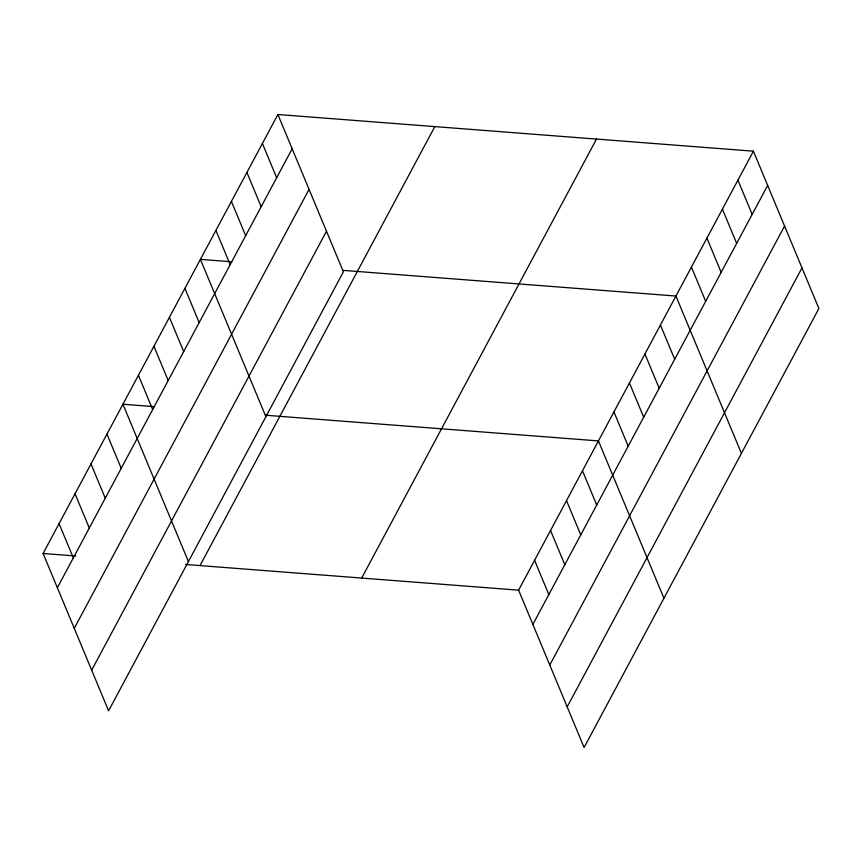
<?xml version="1.0" encoding="UTF-8"?>
<svg xmlns="http://www.w3.org/2000/svg" width="862" height="862" viewBox="0 0 862 862"><rect width="100%" height="100%" fill="white"/><g stroke="black" fill="none" stroke-linecap="round" stroke-linejoin="round"><path stroke-width="1.29" d="M277.898 114.506L343.388 271.832L108.59 710.816L43.1 553.49L277.898 114.506L753.41 151.184L818.9 308.51L584.102 747.494L518.612 590.168L753.41 151.184M57.355 587.744L292.164 148.749M74.261 628.355L309.07 189.371M91.684 670.205L326.482 231.221M200.016 565.591L434.825 126.606M361.695 578.068L596.493 139.073M532.867 624.411L767.665 185.427M549.773 665.033L784.571 226.049M567.185 706.883L801.994 267.888M231.803 261.789L200.415 259.376L265.905 416.702M342.947 270.366L675.927 296.043L741.417 453.369M154.32 406.659L122.932 404.235L188.422 561.561M265.464 415.225L598.443 440.913L663.934 598.239M43.1 553.49L75.791 556.012M185.632 564.481L518.612 590.168M737.915 180.147L752.17 214.401M722.421 209.121L736.676 243.375M706.915 238.095L721.171 272.349M691.421 267.069L705.676 301.323M660.432 325.017L674.687 359.271M644.927 353.991L659.193 388.234M629.432 382.965L643.688 417.208M613.938 411.939L628.193 446.182M582.475 470.76L596.73 505.013M566.506 500.617L580.762 534.86M550.538 530.464L564.793 564.707M534.569 560.311L548.835 594.564M262.404 143.48L276.659 177.723M246.909 172.454L261.164 206.697M231.415 201.428L245.67 235.671M215.92 230.402L230.176 264.645M184.921 288.339L199.176 322.593M169.426 317.313L183.681 351.567M153.932 346.287L168.187 380.541M138.426 375.261L152.682 409.515M106.963 434.092L121.219 468.335M90.995 463.939L105.261 498.182M75.037 493.786L89.292 528.04M59.069 523.643L73.324 557.886"/></g></svg>
